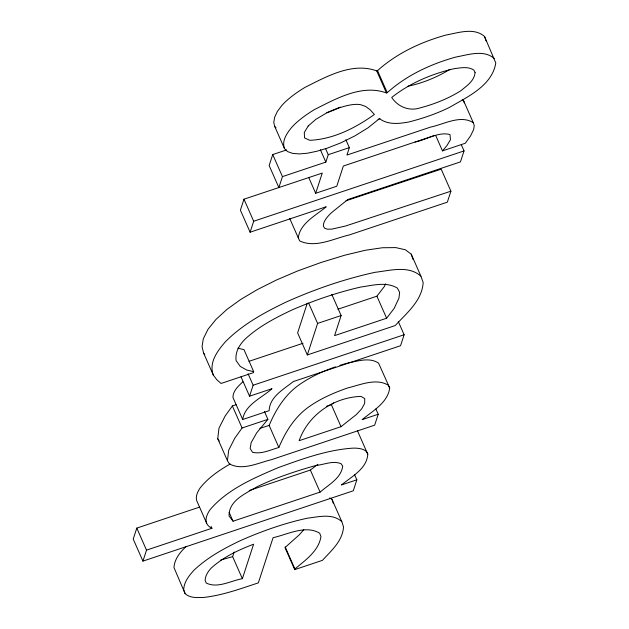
<?xml version="1.0" encoding="UTF-8"?>
<svg xmlns="http://www.w3.org/2000/svg" width="629" height="629" viewBox="0 0 629 629"><rect width="100%" height="100%" fill="white"/><g stroke="black" fill="none" stroke-linecap="round" stroke-linejoin="round"><path stroke-width="0.94" d="M398.299 321.521L404.132 334.746L400.555 345.722L293.35 381.559C283.836 389.107 269.44 396.985 269.173 410.658L242.684 419.519C244.854 404.651 261.994 397.803 271.995 388.698L249.556 396.199L241.001 376.81M357.469 430.668A52.954 17.069 -23.8 0 1 358.066 432.194L367.784 454.232C366.896 468.841 351.509 476.625 341.445 484.967L356.855 479.817L354.52 474.525M347.813 362.964C357.649 361.243 369.514 356.926 378.572 363.153L389.713 388.03C387.645 402.859 372.722 410.886 362.131 419.637L378.218 414.259L375.883 408.968M378.218 414.259L374.664 425.173L271.382 459.705C258.126 462.858 242.668 470.948 229.436 463.943L227.446 460.711L217.728 438.672L218.986 428.16L225.072 416.139L232.368 405.949L236.056 404.714M227.446 460.711L228.704 450.199L234.79 438.177L242.086 427.987L267.907 419.354L264.408 411.421M346.044 200.777L441.188 169.154L450.907 191.192L447.329 202.168L349.323 234.931C333.637 238.556 315.467 248.439 299.687 240.915L298.256 237.809C300.206 223.036 315.955 215.519 326.223 206.768L250.114 232.211L240.396 210.172L243.973 199.196L322.26 173.077L315.679 193.276L336.767 186.231L343.348 166.032L434.765 135.408M199.456 507.147L136.792 528.101L133.214 539.077L142.94 561.115L353.278 490.793L356.855 479.817M272.727 154.569L269.149 165.545L278.867 187.584L282.445 176.615L272.727 154.569L286.572 149.946M142.94 561.115L146.51 550.139L136.792 528.101M250.114 232.211L253.691 221.235L243.973 199.196M237.856 348.191L243.973 349.63L253.691 371.668L253.369 372.659L221.062 383.462L216.808 379.712L213.317 375.081L203.592 353.042L202.051 346.689L203.301 338.779L207.979 329.321L216.006 319.398L227.022 309.342L240.679 299.49L257.316 289.607L276.343 280.054L297.596 270.981L320.9 262.529L344.857 255.17L365.37 250.263L382.361 247.755L395.751 247.598L405.343 249.76L411.209 254.132L420.927 276.178L423.175 282.586C422.02 300.725 406.664 313.108 395.201 325.563L307.329 354.937L297.611 332.898L307.274 303.225M249.556 396.199L253.133 385.231L248.078 373.768M282.445 176.615L325.838 162.101L328.252 154.687L325.531 148.523M345.848 139.709L349.347 147.642L346.925 155.056L430.606 127.082C443.932 124.33 460.342 114.549 473.26 122.647L474.25 125.658L473.606 129.66L470.547 135.911L465.326 143.247L442.478 150.889L435.873 135.903M267.907 419.354L256.711 432.823L251.168 442.635L250.145 448.54L252.591 452.306C261.546 454.421 270.391 449.853 278.859 447.478C285.495 431.675 294.797 416.689 309.059 406.704C320.884 398.409 334.18 392.63 347.774 387.92C360.511 384.869 375.93 377.817 388.29 385.192L389.713 388.03M242.362 578.696L253.605 544.195C238.391 550.045 223.311 557.003 211.179 568.129C208.026 571.533 205.274 575.637 205.125 580.425L206.257 583.044C217.634 588.728 230.953 580.661 242.362 578.696L232.644 556.657L234.161 551.995M307.329 354.937L317.606 323.408L308.658 303.131M331.79 294.388L341.122 315.546L334.581 335.627L386.623 318.227L394.155 308.43L398.951 298.138L399.627 292.328L397.347 288.09C386.308 281.336 372.557 285.44 360.645 287.068C337.278 292.438 314.5 300.222 292.516 309.751C275.911 317.48 259.407 326.105 245.766 338.512C239.673 344.315 234.939 351.847 236.103 360.59L240.239 366.392L246.702 370.025L253.691 371.668M303.823 529.665L299.428 534.689L284.984 547.584L294.71 569.622L322.418 560.36C331.286 550.689 342.711 540.916 343.52 526.874L341.814 521.669L332.096 499.623L329.832 497.885M294.71 569.622L294.915 568.978C305.34 560.187 318.73 551.004 320.947 536.616L319.713 533.266C305.733 524.578 287.453 534.54 273.072 537.685L258.346 582.871C240.467 588.752 222.58 595.341 203.749 597.432C197.435 597.55 190.084 598.344 185.099 593.627L173.974 567.578C174.485 559.008 180.271 551.877 186.381 546.318M442.478 150.889L446.912 145.606L450.427 139.803L450.026 134.582C438.35 131.39 426.391 139.866 415.132 142.028M461.309 144.741L464.037 150.913L460.459 161.889L347.719 199.582L331.766 212.476A47.364 15.261 -23.8 0 0 323.432 226.086L324.588 228.225L327.394 229.184L331.821 229.137L345.675 225.984L450.907 191.192M385.632 283.821L384.437 286.392L376.905 296.188L337.867 309.24M259.848 428.396L269.141 425.432C275.777 409.636 285.071 394.642 299.333 384.665C310.419 376.96 322.716 371.244 335.454 366.864M242.896 381.756C238.493 385.954 232.879 390.876 232.958 397.473L242.684 419.519M378.886 119.093L368.146 127.734L354.992 135.84L340.847 142.854L327.119 148.208L316.544 151.337L307.267 153.248L299.294 153.924L292.611 153.366L287.571 151.605L284.528 148.656L274.802 126.61L273.749 122.474L274.684 117.143L277.405 111.38L281.855 105.483A63.191 20.364 -23.8 0 1 305.049 87.345C326.585 76.596 352.295 61.933 376.716 70.904L377.526 70.637C396.93 53.15 421.186 41.915 446.197 34.996C458.384 32.802 474.022 27.236 484.542 36.474L495.786 62.994C492.082 85.874 467.323 96.929 449.342 107.465C436.282 113.825 422.531 118.551 408.449 122.065C398.833 123.771 388.085 124.919 379.696 118.818M284.528 148.656C281.517 140.959 286.887 133.254 291.573 127.522A63.191 20.364 -23.8 0 1 314.767 109.391C336.311 98.635 362.021 83.971 386.442 92.95L387.252 92.675C406.656 75.197 430.912 63.954 455.915 57.035C468.102 54.841 483.74 49.274 494.268 58.513M326.663 406.2L331.326 404.644L333.622 402.819M341.044 426.682L356.384 414.535L361.738 408.779L364.655 403.393L364.741 398.605L361.038 396.388C333.881 397.237 308.289 414.755 299.137 440.693L341.044 426.682L331.326 404.644M249.241 490.502L310.364 470.067L317.826 464.344M320.082 492.106C328.472 484.802 341.264 478.205 342.711 466.089L341.115 463.754C332.906 460.216 324.053 464.792 315.727 465.515C295.834 471.152 276.076 477.6 257.418 486.587C246.096 493.333 228.642 500.354 229.066 516.008L233.029 521.213L320.082 492.106L310.364 470.067M230.198 463.99C219.144 470.256 208.451 477.647 200.384 487.601A74.945 24.154 -23.8 0 0 196.94 501.171L206.658 523.218M450.112 69.284C437.147 77.147 422.9 83.13 408.032 86.189M340.258 107.119L326.821 112.63M378.115 119.337L379.979 118.716M328.252 154.687L349.347 147.642M253.691 221.235L464.037 150.913M317.606 323.408L341.122 315.546M249.005 361.321L303.068 343.245M253.133 385.231L404.132 334.746M146.51 550.139L211.942 528.266A74.945 24.154 -23.8 0 1 210.11 509.639C227.753 489.055 253.691 478.182 278.034 467.701C302.297 458.989 327.017 449.829 352.963 448.139A52.954 17.069 -23.8 0 1 367.784 454.232M339.825 365.347L346.925 363.232M220.763 559.983L232.644 556.657M420.927 276.178C408.441 265.061 389.933 270.619 375.088 272.302C344.448 278.977 314.665 289.285 286.061 302.093C264.392 312.519 242.849 324.257 225.725 341.437C217.831 350.369 208.513 362.516 213.317 375.081M462.221 99.602L463.542 100.609L473.26 122.647M341.814 521.669C332.599 513.075 318.589 516.857 307.416 518.186C284.599 523.116 262.49 530.923 241.135 540.287C224.286 548.26 207.609 557.302 193.984 570.212C189.014 575.661 183.998 581.927 183.692 589.625L185.099 593.627M274.802 126.61L276.021 127.797M203.592 353.042L204.755 354.583M217.728 438.672L219.222 441.094M377.526 70.637L387.252 92.675M376.716 70.904L386.442 92.95M320.397 149.765L325.838 162.101M376.905 296.188L386.623 318.227M308.682 177.409L315.679 193.276M289.702 218.412L298.256 237.809M269.141 425.432L278.859 447.478M232.368 405.949L242.086 427.987M285.196 546.939L294.915 568.978M229.145 512.399L233.029 521.213M211.163 526.504L211.942 528.266M411.209 254.132L413.135 259.635M484.542 36.474L486.06 40.956M463.542 100.609L464.281 102.865M332.096 499.623L333.228 503.098M475.084 72.477C474.478 80.826 466.553 86.016 460.656 90.867C448.241 98.611 434.568 104.076 420.447 107.795C409.542 111.585 397.882 106.954 391.725 97.424C409.974 83.036 431.832 73.813 454.374 68.64C460.758 67.861 468.157 66.234 473.873 70.086L475.084 72.477M308.21 126.012L304.294 132.475L304.546 137.908L309.814 140.306C333.346 139.292 355.511 127.97 374.373 114.462L370.214 109.839L365.653 106.45L360.96 104.791A31.505 10.15 -23.8 0 0 339.023 107.968L326.325 113.118L315.805 119.345L308.21 126.012"/></g></svg>
